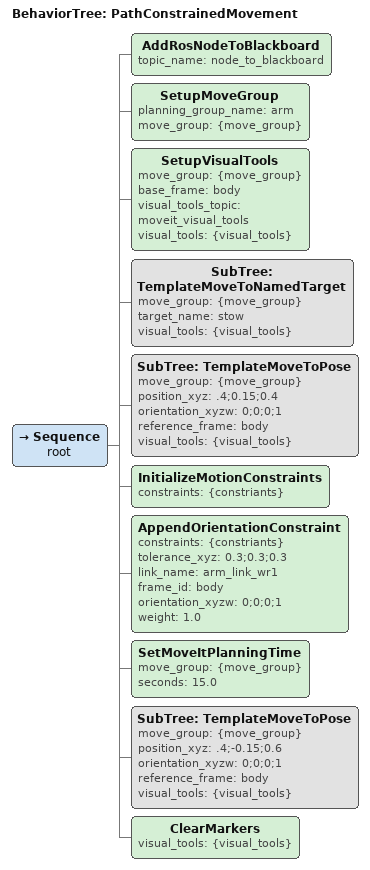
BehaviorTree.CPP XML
<root BTCPP_format="4" >
     <BehaviorTree ID="PathConstrainedMovement">
        <Sequence name="root">
            <AddRosNodeToBlackboard topic_name="node_to_blackboard"/>
            <SetupMoveGroup             planning_group_name="arm" move_group="{move_group}"/>
            <SetupVisualTools           move_group="{move_group}" base_frame="body" visual_tools_topic="moveit_visual_tools" visual_tools="{visual_tools}"/>
            <SubTree    ID="TemplateMoveToNamedTarget"
                        move_group="{move_group}"
                        target_name="stow"
                        visual_tools="{visual_tools}"
            />
            <SubTree    ID="TemplateMoveToPose"
                        move_group="{move_group}"
                        position_xyz=".4;0.15;0.4"
                        orientation_xyzw="0;0;0;1"
                        reference_frame="body"
                        visual_tools="{visual_tools}"
            />
            <InitializeMotionConstraints constraints="{constriants}"/>
            <AppendOrientationConstraint constraints="{constriants}" tolerance_xyz="0.3;0.3;0.3" link_name="arm_link_wr1" frame_id="body" orientation_xyzw="0;0;0;1" weight="1.0"/>
            <SetMoveItPlanningTime       move_group="{move_group}" seconds="15.0"/>
            <SubTree    ID="TemplateMoveToPose"
                        move_group="{move_group}"
                        position_xyz=".4;-0.15;0.6"
                        orientation_xyzw="0;0;0;1"
                        reference_frame="body"
                        visual_tools="{visual_tools}"
            />
            <ClearMarkers visual_tools="{visual_tools}"/>
        </Sequence>
     </BehaviorTree>
 </root>
